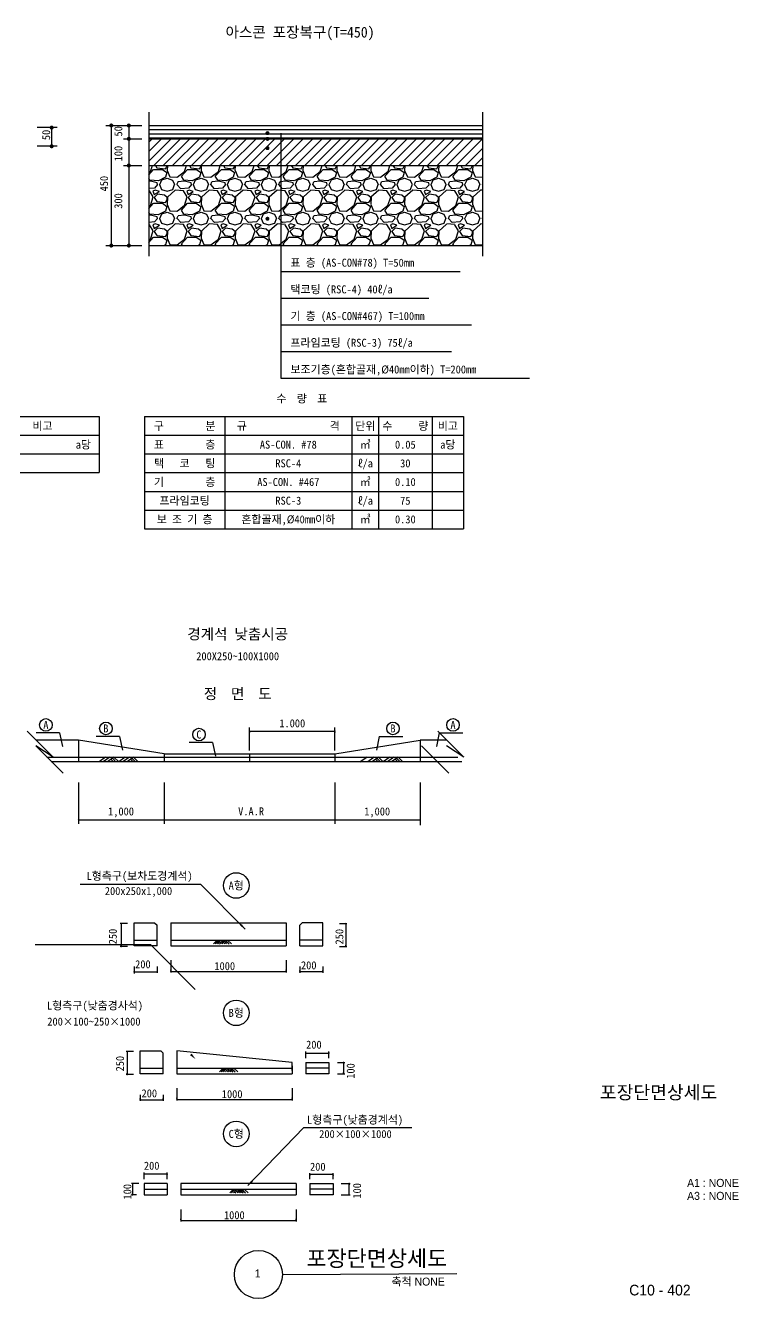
# Model space of a CAD drawing. Header units: inches. Extents: x 75 to 811, y 32 to 509.
# Drawn here: x 543.6 to 810.6, y 31.9 to 509 of the extents above; entities that cross this region are included whole.
import ezdxf
from ezdxf.enums import TextEntityAlignment as Align

# ---------------------------------------------------------------- set-up
doc = ezdxf.new("R2010")
doc.units = ezdxf.units.IN
doc.header["$MEASUREMENT"] = 0
doc.linetypes.add('CENTER', pattern=[50.8, 31.75, -6.35, 6.35, -6.35])
for name, color, linetype in [('2', 2, 'Continuous'), ('ARHT', 8, 'Continuous'), ('COCN', 1, 'Continuous'), ('CODN', 1, 'Continuous'), ('COMM', 7, 'Continuous'), ('FORM', 7, 'Continuous'), ('TEXT', 3, 'Continuous'), ('XR-SHEET$1$SHT', 5, 'Continuous')]:
    doc.layers.add(name, color=color, linetype=linetype)
doc.styles.add('돋움', font='')
doc.styles.add('돋음', font='')
doc.styles.get('돋움').set_extended_font_data('DotumChe')
doc.styles.get('돋음').set_extended_font_data('Dotum')

# ---------------------------------------------------------------- blocks, each defined once
blk = doc.blocks.new('_DOT')
at = {"color": 0, "linetype": 'ByBlock'}
blk.add_line((-0.5, 0), (-1, 0), dxfattribs=at)
at = {"color": 0, "linetype": 'ByBlock', "const_width": 0.5}
blk.add_lwpolyline([(-0.25, 0, 1), (0.25, 0, 1)], format="xyb", close=True, dxfattribs=at)

msp = doc.modelspace()

# ---------------------------------------------------------------- hatches: boundary and pattern name
at = {"layer": 'ARHT'}
h = msp.add_hatch(dxfattribs=at)
h.set_pattern_fill('ANSI31', color=256, scale=0.5, angle=315, style=0)
h.set_pattern_definition([(0, (-2432.1619, 2535.3404), (6e-16, 1.5875), [])])
h.paths.add_polyline_path([(589.81, 471.49), (589.81, 466.49), (714.74, 466.49), (714.74, 471.49)])
at = {"layer": 'ARHT', "ltscale": 3}
h = msp.add_hatch(dxfattribs=at)
h.set_pattern_fill('ANSI31', color=256, scale=20, style=0)
h.set_pattern_definition([(45, (4728.2075, 3214.1906), (-1.767767, 1.767767), [])])
h.paths.add_polyline_path([(589.81, 466.49), (589.81, 456.49), (714.74, 456.49), (714.74, 466.49)])
at = {"layer": 'ARHT'}
h = msp.add_hatch(dxfattribs=at)
h.set_pattern_fill('GRAVEL', color=256, scale=0.5)
h.set_pattern_definition([(228.0127875, (153348.63, -97543.95), (-101.600000008, -114.299999993), [1.7086072, -169.1524182]), (184.969741, (153347.487, -97545.22), (152.3999999397, 12.7000007235), [2.9320236, -290.2702445]), (132.5104471, (153344.566, -97545.474), (127.0000000536, -139.6999999512), [2.0674076, -204.673614]), (267.273689, (153339.613, -97548.649), (12.7000000266, 253.9999999987), [2.6700226, -264.3321871]), (292.83365418, (153339.486, -97551.316), (-63.5000000053, 152.3999999978), [2.6181685, -259.1990387]), (357.273689, (153340.502, -97553.729), (-253.9999999987, 12.7000000266), [2.6700226, -264.3321871]), (37.69424047, (153343.169, -97553.856), (-165.0999999927, -127.0000000095), [3.5309683, -349.5655766]), (72.25532837, (153345.963, -97551.697), (88.9000000239, 279.3999999924), [3.3335976, -330.026283]), (121.42956562, (153346.979, -97548.522), (-101.6000000144, 165.0999999911), [2.679065, -265.2277285]), (175.2363583, (153345.582, -97546.236), (139.699999998, -12.700000022), [3.0585664, -149.86968475]), (222.3974378, (153342.534, -97545.982), (-152.3999999951, -139.7000000053), [3.9553896, -391.5838626]), (138.8140748, (153352.186, -97548.776), (-88.899999995, 76.200000006), [1.3500227, -133.6528291]), (171.4692344, (153351.17, -97547.887), (165.1000000044, -25.3999999712), [2.5684099, -254.273195]), (225, (153348.63, -97547.506), (-2e-15, -12.7), [1.7960467, -16.1644655]), (203.1985905, (153347.741, -97545.982), (63.500000002, 25.399999996), [0.9672066, -95.75311184]), (291.8014095, (153346.852, -97546.363), (-12.700000003, 38.1), [1.3678281, -67.02376495]), (30.9637565, (153347.36, -97547.633), (38.1, 25.399999999), [2.2215983, -71.8314908]), (161.5650512, (153349.265, -97546.49), (25.4, -12.7), [1.6064357, -38.5544906]), (16.38954033, (153339.486, -97546.363), (127, 38.1), [2.25044, -222.7941334]), (70.34617594, (153341.645, -97545.728), (-50.8000000046, -139.6999999984), [1.8879947, -186.9110784]), (293.1985905, (153349.265, -97543.95), (-25.399999996, 63.500000002), [1.9344005, -94.78591794]), (343.61045967, (153350.027, -97545.728), (-127.0000000027, 38.099999991), [2.25044, -222.7941334]), (339.4439548, (153339.486, -97554.237), (-63.5, 25.4), [2.170176, -106.3386716]), (294.7751406, (153341.518, -97554.999), (-63.5000000756, 139.6999999656), [1.8183606, -180.0179669]), (66.8014095, (153349.392, -97556.65), (25.399999996, 63.500000002), [1.9344005, -94.78591794]), (17.35402464, (153350.154, -97554.872), (-165.0999999967, -50.8000000107), [2.1289137, -210.7618799]), (69.4439548, (153343.169, -97556.65), (-25.4, -63.5), [1.085088, -107.4237596]), (101.3099325, (153348.63, -97556.65), (-12.7, 50.8), [0.647573, -64.1099748]), (165.9637565, (153348.503, -97556.015), (38.1, -12.7), [2.6181685, -49.74527295]), (186.00900596, (153345.963, -97555.38), (126.9999999993, 12.7000000066), [2.426335, -240.2068243]), (303.6900675, (153347.36, -97548.776), (-12.7, 25.4), [1.8316194, -43.9588818]), (353.1572266, (153348.376, -97550.3), (215.9000000013, -25.3999999887), [3.1977838, -316.5800453]), (60.9453959, (153351.551, -97550.681), (-50.800000001, -88.899999999), [1.3075412, -129.4469616]), (90, (153352.186, -97549.538), (-12.7, 12.7), [0.762, -11.938]), (120.25643716, (153345.709, -97554.999), (50.799999994, -88.9000000035), [1.7643348, -174.6697039]), (48.0127875, (153344.82, -97553.475), (101.6000000084, 114.2999999926), [3.4172144, -167.443811]), (0, (153347.106, -97550.935), (12.7, 12.7), [3.302, -9.398]), (325.3048465, (153350.408, -97550.935), (127.000000048, -88.8999999313), [2.0080478, -198.7965836]), (254.0546041, (153352.059, -97552.078), (-12.699999999, -50.8), [1.8491454, -90.6082502]), (207.64597536, (153351.551, -97553.856), (-241.3000000089, -126.9999999832), [3.0107255, -298.0623221]), (175.42607874, (153348.884, -97555.253), (-165.1, 12.7), [3.1851473, -315.3292323])])
h.paths.add_polyline_path([(714.74, 456.49), (634.23, 456.49), (634.23, 446.86, -0.414214), (634.6, 446.49, -0.414214), (634.23, 446.11), (634.23, 436.93, -0.414214), (634.6, 436.56, -0.414214), (634.23, 436.18), (634.23, 426.49), (714.74, 426.49)])
edge = h.paths.add_edge_path()
edge.add_line((589.81, 456.49), (589.81, 426.49))
edge.add_line((589.81, 426.49), (634.23, 426.49))
edge.add_line((634.23, 426.49), (634.23, 436.18))
edge.add_arc((634.23, 436.56), 0.375, 180, 270, ccw=False)
edge.add_arc((634.23, 436.56), 0.375, 90, 180, ccw=False)
edge.add_line((634.23, 436.93), (634.23, 446.11))
edge.add_arc((634.23, 446.49), 0.375, 180, 270, ccw=False)
edge.add_arc((634.23, 446.49), 0.375, 90, 180, ccw=False)
edge.add_line((634.23, 446.86), (634.23, 456.49))
edge.add_line((634.23, 456.49), (589.81, 456.49))

# ---------------------------------------------------------------- linework, layer by layer
for points in [[(589.81, 471.49), (714.74, 471.49)], [(589.81, 466.49), (714.74, 466.49)], [(589.81, 456.49), (714.74, 456.49)], [(589.81, 426.49), (714.74, 426.49)]]:
    msp.add_lwpolyline(points)
at = {"color": 7}
for centre in [(551.26, 246.89), (703.69, 246.89), (573.73, 245.56), (681.22, 245.56)]:
    msp.add_circle(centre, 2.36, dxfattribs=at)
at = {"layer": '2', "color": 7}
for centre in [(622.53, 186.71), (622.53, 138.99), (622.53, 93.63)]:
    msp.add_circle(centre, 4.79, dxfattribs=at)
at = {"layer": 'ARHT', "color": 11}
for p, q in [((551.68, 234.79), (627.47, 234.79)), ((573.61, 234.86), (571.2, 233.1)), ((575.18, 234.86), (572.77, 233.1)), ((576.74, 234.86), (574.33, 233.1)), ((575.62, 234.05), (576.59, 233.1)), ((576.15, 234.43), (577.5, 233.1)), ((576.74, 234.86), (578.53, 233.1)), ((580.94, 234.86), (578.53, 233.1)), ((582.51, 234.86), (580.1, 233.1)), ((584.07, 234.86), (581.67, 233.1)), ((582.96, 234.05), (583.92, 233.1)), ((583.48, 234.43), (584.84, 233.1)), ((584.07, 234.86), (585.87, 233.1)), ((627.47, 234.79), (705.46, 234.79)), ((671.5, 234.86), (668.82, 232.91)), ((674.22, 234.86), (671.82, 233.1)), ((675.79, 234.86), (673.38, 233.1)), ((674.67, 234.05), (675.63, 233.1)), ((675.2, 234.43), (676.55, 233.1)), ((675.79, 234.86), (677.58, 233.1)), ((679.99, 234.86), (677.58, 233.1)), ((681.56, 234.86), (679.15, 233.1)), ((683.12, 234.86), (680.71, 233.1)), ((682.01, 234.05), (682.97, 233.1)), ((682.53, 234.43), (683.88, 233.1)), ((683.12, 234.86), (684.92, 233.1)), ((584.27, 166.25), (592.9, 166.25)), ((598.03, 166.25), (641.21, 166.25)), ((614, 164.91), (615.34, 166.25)), ((614.63, 164.91), (615.98, 166.25)), ((615.27, 164.91), (616.61, 166.25)), ((615.7, 165.31), (616.25, 164.91)), ((616.17, 165.77), (616.9, 165.12)), ((616.61, 166.25), (617.36, 165.59)), ((616.69, 164.91), (618.03, 166.25)), ((617.32, 164.91), (618.66, 166.25)), ((617.96, 164.91), (619.3, 166.25)), ((618.39, 165.31), (618.94, 164.91)), ((618.85, 165.77), (619.83, 164.91)), ((619.3, 166.25), (620.82, 164.91)), ((654.96, 166.25), (646.33, 166.25)), ((586.55, 118.28), (595.19, 118.28)), ((600.31, 118.28), (643.49, 118.28)), ((616.29, 116.94), (617.63, 118.28)), ((616.92, 116.94), (618.26, 118.28)), ((617.56, 116.94), (618.9, 118.28)), ((617.99, 117.34), (618.54, 116.94)), ((618.45, 117.8), (619.19, 117.15)), ((618.9, 118.28), (619.65, 117.62)), ((618.97, 116.94), (620.32, 118.28)), ((619.61, 116.94), (620.95, 118.28)), ((620.24, 116.94), (621.59, 118.28)), ((620.68, 117.34), (621.23, 116.94)), ((621.14, 117.8), (622.12, 116.94)), ((621.59, 118.28), (623.11, 116.94)), ((657.25, 118.28), (648.62, 118.28)), ((588.08, 72.92), (596.72, 72.92)), ((601.84, 72.92), (645.02, 72.92)), ((620.18, 71.58), (621.52, 72.92)), ((620.81, 71.58), (622.15, 72.92)), ((621.45, 71.58), (622.79, 72.92)), ((621.88, 71.98), (622.43, 71.58)), ((622.34, 72.44), (623.08, 71.8)), ((622.79, 72.92), (623.54, 72.26)), ((622.86, 71.58), (624.21, 72.92)), ((623.5, 71.58), (624.84, 72.92)), ((624.13, 71.58), (625.48, 72.92)), ((624.57, 71.98), (625.12, 71.58)), ((625.03, 72.44), (626.01, 71.58)), ((625.48, 72.92), (627, 71.58)), ((658.78, 72.92), (650.14, 72.92))]:
    msp.add_line(p, q, dxfattribs=at)
at = {"layer": 'COCN', "linetype": 'CENTER', "ltscale": 5}
for p, q in [((544.27, 244.53), (553.97, 234.83)), ((698.04, 244.53), (707.75, 234.83)), ((553.97, 234.83), (547.48, 238.99)), ((547.48, 238.99), (557.71, 228.76)), ((691.95, 238.99), (702.18, 228.76)), ((707.75, 234.83), (701.25, 238.99))]:
    msp.add_line(p, q, dxfattribs=at)
at = {"layer": 'COCN'}
for points in [[(589.81, 476.49), (589.81, 422.52)], [(714.74, 476.49), (714.74, 422.52)]]:
    msp.add_lwpolyline(points, dxfattribs=at)
at = {"layer": 'CODN', "linetype": 'Continuous'}
for p, q in [((555.44, 470.71), (547.99, 470.71)), ((553.44, 463.71), (553.44, 470.71)), ((582.33, 471.49), (582.33, 426.49)), ((639.23, 468.63), (639.23, 376.79)), ((555.44, 463.71), (547.99, 463.71)), ((639.23, 416.79), (706.39, 416.79)), ((639.23, 406.79), (694.6, 406.79)), ((639.23, 396.79), (710.64, 396.79)), ((639.23, 386.79), (703.17, 386.79)), ((639.23, 376.79), (732.32, 376.79))]:
    msp.add_line(p, q, dxfattribs=at)
at = {"layer": 'CODN'}
for p, q in [((556.38, 243.88), (547.57, 243.88)), ((556.38, 243.88), (557.45, 238.81)), ((627.47, 237.27), (627.47, 245.88)), ((627.47, 244.6), (659.46, 244.6)), ((659.46, 237.27), (659.46, 245.88)), ((698.56, 243.88), (697.5, 238.81)), ((698.56, 243.88), (707.38, 243.88)), ((578.85, 242.55), (570.03, 242.55)), ((578.85, 242.55), (579.91, 237.48)), ((613.7, 240.27), (604.88, 240.27)), ((613.7, 240.27), (614.76, 235.2)), ((676.1, 242.55), (675.04, 237.48)), ((676.1, 242.55), (684.92, 242.55)), ((563.5, 225.32), (563.5, 209.77)), ((595.49, 225.32), (595.49, 209.77)), ((595.49, 225.32), (595.49, 209.77)), ((659.46, 225.32), (659.46, 209.77)), ((659.46, 225.32), (659.46, 209.77)), ((691.44, 225.32), (691.44, 209.27)), ((563.5, 211.28), (691.44, 211.28)), ((588.08, 76.67), (588.08, 78.96)), ((596.72, 76.67), (596.72, 78.96)), ((650.14, 76.67), (650.14, 78.96)), ((658.78, 76.67), (658.78, 78.96)), ((586.06, 75.08), (583.36, 75.08)), ((661.79, 75.08), (665.15, 75.08)), ((585.16, 70.76), (583.36, 70.76)), ((661.79, 70.76), (665.15, 70.76)), ((601.84, 65.35), (601.84, 60.82)), ((645.02, 65.35), (645.02, 60.82)), ((601.84, 61.2), (645.02, 61.2))]:
    msp.add_line(p, q, dxfattribs=at)
at = {"layer": 'CODN', "linetype": 'ByBlock'}
for p, q in [((581.78, 172.46), (579.04, 172.46)), ((579.43, 172.46), (579.43, 163.83)), ((661.19, 172.46), (663.93, 172.46)), ((663.54, 172.46), (663.54, 163.83)), ((581.78, 163.83), (579.04, 163.83)), ((661.19, 163.83), (663.93, 163.83)), ((598.03, 158.68), (598.03, 154.15)), ((641.21, 158.68), (641.21, 154.15)), ((584.27, 156.3), (584.27, 153.94)), ((584.27, 154.33), (592.9, 154.33)), ((592.9, 156.3), (592.9, 153.94)), ((598.03, 154.53), (641.21, 154.53)), ((646.33, 156.3), (646.33, 153.94)), ((654.96, 154.33), (646.33, 154.33)), ((654.96, 156.3), (654.96, 153.94)), ((584.05, 124.49), (581.31, 124.49)), ((581.69, 124.49), (581.69, 115.86)), ((648.62, 122.03), (648.62, 124.32)), ((657.25, 122.03), (657.25, 124.32)), ((648.62, 123.94), (657.25, 123.94)), ((660.43, 120.44), (663.13, 120.44)), ((662.74, 120.44), (662.74, 116.12)), ((584.05, 115.86), (581.31, 115.86)), ((660.43, 116.12), (663.13, 116.12)), ((600.31, 110.71), (600.31, 106.18)), ((643.49, 110.71), (643.49, 106.18)), ((586.55, 108.33), (586.55, 105.97)), ((586.55, 106.36), (595.19, 106.36)), ((595.19, 108.33), (595.19, 105.97)), ((600.31, 106.56), (643.49, 106.56)), ((596.72, 78.58), (588.08, 78.58)), ((650.14, 78.58), (658.78, 78.58)), ((583.75, 75.08), (583.75, 70.76)), ((664.77, 70.76), (664.77, 75.08)), ((664.77, 70.76), (664.77, 75.08))]:
    msp.add_line(p, q, dxfattribs=at)
at = {"layer": 'CODN', "linetype": 'Continuous', "const_width": 0.75}
for points in [[(553.06, 470.71, 1), (553.81, 470.71, 1)], [(575.38, 471.51, 1), (576.13, 471.51, 1)], [(581.96, 471.5, 1), (582.71, 471.5, 1)], [(633.85, 468.63, 1), (634.6, 468.63, 1)], [(553.06, 463.71, 1), (553.81, 463.71, 1)], [(581.96, 466.5, 1), (582.71, 466.5, 1)], [(633.85, 466.49, 1), (634.6, 466.49, 1)], [(633.85, 463.01, 1), (634.6, 463.01, 1)], [(581.96, 456.5, 1), (582.71, 456.5, 1)], [(633.85, 436.56, 1), (634.6, 436.56, 1)], [(575.38, 426.51, 1), (576.13, 426.51, 1)], [(581.96, 426.5, 1), (582.71, 426.5, 1)]]:
    msp.add_lwpolyline(points, format="xyb", close=True, dxfattribs=at)
at = {"layer": 'CODN', "linetype": 'Continuous'}
for points in [[(573.74, 471.5), (582.34, 471.5)], [(575.75, 471.51), (575.75, 426.51)], [(580.33, 471.49), (587.21, 471.49)], [(580.33, 466.49), (587.21, 466.49)], [(580.33, 456.49), (587.21, 456.49)], [(573.74, 426.5), (582.34, 426.5)], [(580.33, 426.49), (587.21, 426.49)]]:
    msp.add_lwpolyline(points, dxfattribs=at)
at = {"layer": 'CODN', "const_width": 0.144}
for points in [[(557.52, 238.81, -1), (557.38, 238.81, -1)], [(697.43, 238.81, 1), (697.57, 238.81, 1)], [(579.98, 237.48, -1), (579.84, 237.48, -1)], [(614.84, 235.2, -1), (614.69, 235.2, -1)], [(674.96, 237.48, 1), (675.11, 237.48, 1)]]:
    msp.add_lwpolyline(points, format="xyb", close=True, dxfattribs=at)
at = {"layer": 'CODN'}
for points in [[(625.87, 170.38), (609.3, 187.03), (564.06, 187.03)], [(607.14, 147.78), (590.57, 164.43), (547.24, 164.43)], [(626.88, 74.33), (647.87, 95.98), (688.33, 95.98)]]:
    msp.add_lwpolyline(points, dxfattribs=at)
for points in [[(624.57, 172.27), (626.05, 170.21), (623.98, 171.68)], [(624.57, 172.27), (626.05, 170.21), (623.98, 171.68)], [(605.84, 123.71), (607.31, 121.65), (605.25, 123.12)], [(605.84, 123.71), (607.31, 121.65), (605.25, 123.12)], [(628.18, 76.21), (626.71, 74.15), (628.77, 75.62)], [(628.18, 76.21), (626.71, 74.15), (628.77, 75.62)]]:
    msp.add_solid(points, dxfattribs=at)
at = {"layer": 'COMM', "color": 7}
for p, q in [((563.5, 241.18), (547.62, 241.18)), ((563.5, 241.18), (563.5, 233.19)), ((595.49, 235.99), (563.5, 241.18)), ((659.46, 235.99), (691.44, 241.18)), ((691.44, 241.18), (691.44, 233.19)), ((701.39, 241.18), (691.44, 241.18)), ((595.49, 235.99), (595.49, 233.19)), ((595.49, 235.99), (595.49, 233.19)), ((595.49, 235.99), (627.47, 235.99)), ((627.47, 235.99), (627.47, 233.19)), ((627.47, 235.99), (627.47, 233.19)), ((627.47, 235.99), (659.46, 235.99)), ((659.46, 235.99), (659.46, 233.19)), ((659.46, 235.99), (659.46, 233.19)), ((553.28, 233.19), (627.47, 233.19)), ((627.47, 233.19), (707.05, 233.19)), ((584.27, 164.09), (584.27, 172.73)), ((584.27, 172.73), (591.99, 172.73)), ((591.99, 172.73), (592.9, 171.81)), ((592.9, 164.09), (592.9, 171.81)), ((598.03, 172.73), (598.03, 164.09)), ((598.03, 172.73), (641.21, 172.73)), ((641.21, 172.73), (641.21, 164.09)), ((647.24, 172.73), (646.33, 171.81)), ((646.33, 164.09), (646.33, 171.81)), ((654.96, 172.73), (647.24, 172.73)), ((654.96, 164.09), (654.96, 172.73)), ((592.9, 164.09), (584.27, 164.09)), ((598.03, 164.09), (641.21, 164.09)), ((646.33, 164.09), (654.96, 164.09)), ((586.55, 116.12), (586.55, 124.76)), ((586.55, 124.76), (594.28, 124.76)), ((594.28, 124.76), (595.19, 123.84)), ((600.31, 124.76), (600.31, 116.12)), ((643.49, 120.44), (600.31, 124.76)), ((595.19, 116.12), (595.19, 123.84)), ((643.49, 117.42), (643.49, 120.44)), ((648.62, 120.44), (648.62, 116.12)), ((648.62, 120.44), (657.25, 120.44)), ((657.25, 120.44), (657.25, 116.12)), ((657.25, 120.44), (657.25, 116.12)), ((595.19, 116.12), (586.55, 116.12)), ((600.31, 116.12), (643.49, 116.12)), ((643.49, 119.15), (643.49, 116.12)), ((657.25, 116.12), (648.62, 116.12)), ((588.08, 75.08), (588.08, 70.76)), ((588.08, 75.08), (588.08, 70.76)), ((596.72, 75.08), (588.08, 75.08)), ((596.72, 75.08), (596.72, 70.76)), ((601.84, 75.08), (601.84, 70.76)), ((645.02, 75.08), (601.84, 75.08)), ((645.02, 75.08), (645.02, 70.76)), ((650.14, 75.08), (650.14, 70.76)), ((650.14, 75.08), (658.78, 75.08)), ((658.78, 75.08), (658.78, 70.76)), ((658.78, 75.08), (658.78, 70.76)), ((588.08, 70.76), (596.72, 70.76)), ((601.84, 70.76), (645.02, 70.76)), ((658.78, 70.76), (650.14, 70.76))]:
    msp.add_line(p, q, dxfattribs=at)
msp.add_circle((608.58, 243.28), 2.36, dxfattribs=at)
at = {"layer": 'FORM'}
for p, q in [((418.64, 362.41), (571.2, 362.41)), ((571.2, 362.41), (571.2, 341.41)), ((588.21, 362.41), (707.66, 362.41)), ((588.21, 362.41), (588.21, 320.41)), ((618.21, 362.41), (618.21, 320.41)), ((665.84, 362.41), (665.84, 320.41)), ((675.84, 362.41), (675.84, 320.41)), ((695.84, 362.41), (695.84, 320.41)), ((707.66, 362.41), (707.66, 320.41)), ((418.64, 355.41), (571.2, 355.41)), ((588.21, 355.41), (707.66, 355.41)), ((418.64, 348.41), (571.2, 348.41)), ((588.21, 348.41), (707.66, 348.41)), ((418.64, 341.41), (571.2, 341.41)), ((418.64, 341.41), (571.2, 341.41)), ((588.21, 341.41), (707.66, 341.41)), ((588.21, 334.41), (707.66, 334.41)), ((588.21, 327.41), (707.66, 327.41)), ((588.21, 320.41), (707.66, 320.41))]:
    msp.add_line(p, q, dxfattribs=at)
at = {"layer": 'XR-SHEET$1$SHT', "color": 7}
msp.add_line((639.84, 41), (705.17, 41.35), dxfattribs=at)
msp.add_circle((630.83, 40.95), 9.01, dxfattribs=at)

# ---------------------------------------------------------------- block references
at = {"layer": 'CODN'}
for p, xscale, yscale, zscale, rotation in [((627.47, 244.6), -0.5577952154188203, 0.5577952154188203, 0.5577952154189396, 270), ((659.46, 244.6), -0.5577952154188203, 0.5577952154188203, 0.5577952154189396, 270), ((563.5, 211.28), -0.5577952154188203, 0.5577952154188203, 0.5577952154189396, 270), ((595.49, 211.28), -0.5577952154188203, 0.5577952154188203, 0.5577952154189396, 270), ((659.46, 211.28), -0.5577952154188203, 0.5577952154188203, 0.5577952154189396, 270), ((691.44, 211.28), -0.5577952154188203, 0.5577952154188203, 0.5577952154189396, 270), ((579.43, 172.46), -0.5577952154188203, 0.5577952154188203, 0.5577952154189396, 270), ((663.54, 172.46), -0.5577952154189112, 0.5577952154189112, 0.5577952154189396, 270), ((579.43, 163.83), 0.5577952154188203, 0.5577952154188203, 0.5577952154188203, 269.9999999994021), ((663.54, 163.83), 0.5577952154189112, 0.5577952154189112, 0.5577952154189112, 270.0000000005979), ((584.27, 154.33), -0.5577952154188203, 0.5577952154188203, 0.5577952154189396, 270), ((598.03, 154.53), 0.5577952154189112, 0.5577952154189112, 0.5577952154189112, 270.0000000005979), ((641.21, 154.53), 0.5577952154189112, 0.5577952154189112, 0.5577952154189112, 270.0000000005979), ((646.33, 154.33), 0.5577952154189112, 0.5577952154189112, 0.5577952154189112, 270.0000000005979), ((654.96, 154.33), 0.5577952154189112, 0.5577952154189112, 0.5577952154189112, 270.0000000005979), ((581.69, 124.49), -0.5577952154189112, 0.5577952154189112, 0.5577952154189396, 270), ((648.62, 123.94), 0.5577952154189112, 0.5577952154189112, 0.5577952154189112, 270), ((657.25, 123.94), 0.5577952154189112, 0.5577952154189112, 0.5577952154189112, 270), ((662.74, 120.44), -0.5577952154189112, 0.5577952154189112, 0.5577952154189396, 270), ((581.69, 115.86), 0.5577952154189112, 0.5577952154189112, 0.5577952154189112, 270.0000000005979), ((662.74, 116.12), 0.5577952154189112, 0.5577952154189112, 0.5577952154189112, 270), ((586.55, 106.36), 0.5577952154189112, 0.5577952154189112, 0.5577952154189112, 270.0000000005979), ((595.19, 106.36), 0.5577952154189112, 0.5577952154189112, 0.5577952154189112, 270.0000000005979), ((600.31, 106.56), 0.5577952154189112, 0.5577952154189112, 0.5577952154189112, 270.0000000005979), ((643.49, 106.56), 0.5577952154189112, 0.5577952154189112, 0.5577952154189112, 270.0000000005979), ((588.08, 78.58), 0.5577952154189112, 0.5577952154189112, 0.5577952154189112, 270.0000000005979), ((596.72, 78.58), 0.5577952154189112, 0.5577952154189112, 0.5577952154189112, 270.0000000005979), ((650.14, 78.58), -0.5577952154189112, 0.5577952154189112, 0.5577952154189396, 270), ((658.78, 78.58), -0.5577952154189112, 0.5577952154189112, 0.5577952154189396, 270), ((583.75, 75.08), 0.5577952154189112, 0.5577952154189112, 0.5577952154189112, 89.9999999964126), ((664.77, 75.08), -0.5577952154189112, 0.5577952154189112, 0.5577952154189396, 270), ((583.75, 70.76), 0.5577952154189112, 0.5577952154189112, 0.5577952154189112, 270.0000000005979), ((664.77, 70.76), 0.5577952154189112, 0.5577952154189112, 0.5577952154189112, 270.0000000005979), ((601.84, 61.2), 0.5577952154189112, 0.5577952154189112, 0.5577952154189112, 270.0000000005979), ((645.02, 61.2), 0.5577952154189112, 0.5577952154189112, 0.5577952154189112, 270.0000000005979)]:
    msp.add_blockref('_DOT', p, dxfattribs=dict(at, xscale=xscale, yscale=yscale, zscale=zscale, rotation=rotation))

# ---------------------------------------------------------------- texts
at = {"layer": 'TEXT', "style": '돋움'}
for s, height, p in [('아스콘 포장복구(T=450)', 4, (646.43, 504.47)), ('수  량  표', 3, (647.1, 367.69))]:
    msp.add_text(s, height=height, dxfattribs=at).set_placement(p, align=Align.CENTER)
for s, p in [('50', (552.85, 467.95)), ('50', (579.87, 469.31)), ('100', (579.87, 460.97)), ('450', (574.53, 449.71)), ('300', (579.87, 443.21))]:
    msp.add_text(s, height=3, rotation=90, dxfattribs=at).set_placement(p, align=Align.CENTER)
for s, p in [('표 층 (AS-CON#78) T=50mm', (642.83, 418.59)), ('택코팅 (RSC-4) 40ℓ/a', (642.83, 408.59)), ('기 층 (AS-CON#467) T=100mm', (642.83, 398.59)), ('프라임코팅 (RSC-3) 75ℓ/a', (642.83, 388.59)), ('보조기층(혼합골재,Ø40mm이하) T=200mm', (642.83, 378.59)), ('1.000', (638.66, 246)), ('1,000', (574.55, 212.97)), ('V.A.R', (623.25, 212.99)), ('1,000', (670.45, 212.97)), ('200', (584.68, 155.71)), ('1000', (614.35, 155.01)), ('200', (646.77, 155.31)), ('200', (648.69, 125.58)), ('200', (587.08, 107.34)), ('1000', (617.13, 107.04)), ('200', (587.97, 80.22)), ('200', (650.16, 79.84)), ('1000', (617.94, 61.68))]:
    msp.add_text(s, height=3, dxfattribs=at).set_placement(p)
for s, height, p in [('비고', 3, (550, 358.91)), ('구        분', 3, (603.21, 358.91)), ('규                격', 3, (642.03, 358.91)), ('단위', 3, (670.84, 358.91)), ('수     량', 3, (685.84, 358.91)), ('비고', 3, (701.75, 358.91)), ('a당', 3, (565.29, 351.91)), ('표        층', 3, (603.21, 351.91)), ('AS-CON. #78', 3, (642.03, 351.91)), ('㎥', 3, (670.84, 351.91)), ('0.05', 3, (685.84, 351.91)), ('a당', 3, (701.75, 351.91)), ('택   코   팅', 3, (603.21, 344.91)), ('RSC-4', 3, (642.03, 344.91)), ('ℓ/a', 3, (670.88, 344.91)), ('30', 3, (685.84, 344.91)), ('기        층', 3, (603.21, 337.91)), ('AS-CON. #467', 3, (642.03, 337.91)), ('㎥', 3, (670.84, 337.91)), ('0.10', 3, (685.84, 337.91)), ('프라임코팅', 3, (603.21, 330.91)), ('RSC-3', 3, (642.03, 330.91)), ('ℓ/a', 3, (670.88, 330.91)), ('75', 3, (685.84, 330.91)), ('보 조 기 층', 3, (603.21, 323.91)), ('혼합골재,Ø40mm이하', 3, (642.03, 323.91)), ('㎥', 3, (670.84, 323.91)), ('0.30', 3, (685.84, 323.91)), ('경계석 낮춤시공', 4, (623.07, 280.94)), ('200X250~100X1000', 3, (623.07, 272.63)), ('정  면  도', 4, (623.07, 258.57)), ('A', 3, (551.26, 246.89)), ('A', 3, (703.69, 246.89)), ('B', 3, (573.73, 245.56)), ('C', 3, (608.58, 243.28)), ('B', 3, (681.22, 245.56)), ('A형', 3, (622.53, 186.71)), ('B형', 3, (622.53, 138.99)), ('C형', 3, (622.53, 93.63))]:
    msp.add_text(s, height=height, dxfattribs=at).set_placement(p, align=Align.MIDDLE_CENTER)
for s, p in [('L형측구(보차도경계석)', (586.36, 190.15)), ('200x250x1,000', (585.94, 184.26)), ('L형측구(낮춤경사석)', (569.67, 141.59)), ('200×100~250×1000', (569.25, 135.7)), ('L형측구(낮춤경계석)', (667.02, 98.79)), ('200×100×1000', (667.16, 93.55))]:
    msp.add_text(s, height=3, dxfattribs=at).set_placement(p, align=Align.MIDDLE)
for s, p in [('250', (577.8, 164.69)), ('250', (662.64, 164.63)), ('250', (580.5, 117.05)), ('100', (666.86, 114.3)), ('100', (583.27, 69.05)), ('100', (669.26, 69.38))]:
    msp.add_text(s, height=3, rotation=90, dxfattribs=at).set_placement(p)
at = {"layer": 'XR-SHEET$1$SHT', "color": 3, "style": '돋음'}
for s, height, p in [('포장단면상세도', 5, (780.65, 109.19)), ('A1 : NONE', 3, (801.04, 75.27)), ('A3 : NONE', 3, (801.04, 70.41)), ('C10 - 402', 4, (781.15, 35.1))]:
    msp.add_text(s, height=height, dxfattribs=at).set_placement(p, align=Align.MIDDLE_CENTER)
msp.add_text('포장단면상세도', height=6, dxfattribs=at).set_placement((701.52, 42.18), align=Align.BOTTOM_RIGHT)
msp.add_text('1', height=3, dxfattribs=at).set_placement((630.57, 41.37), align=Align.MIDDLE)
msp.add_text('축척 NONE', height=3, dxfattribs=at).set_placement((700.62, 39.79), align=Align.TOP_RIGHT)

doc.saveas('drawing.dxf')
